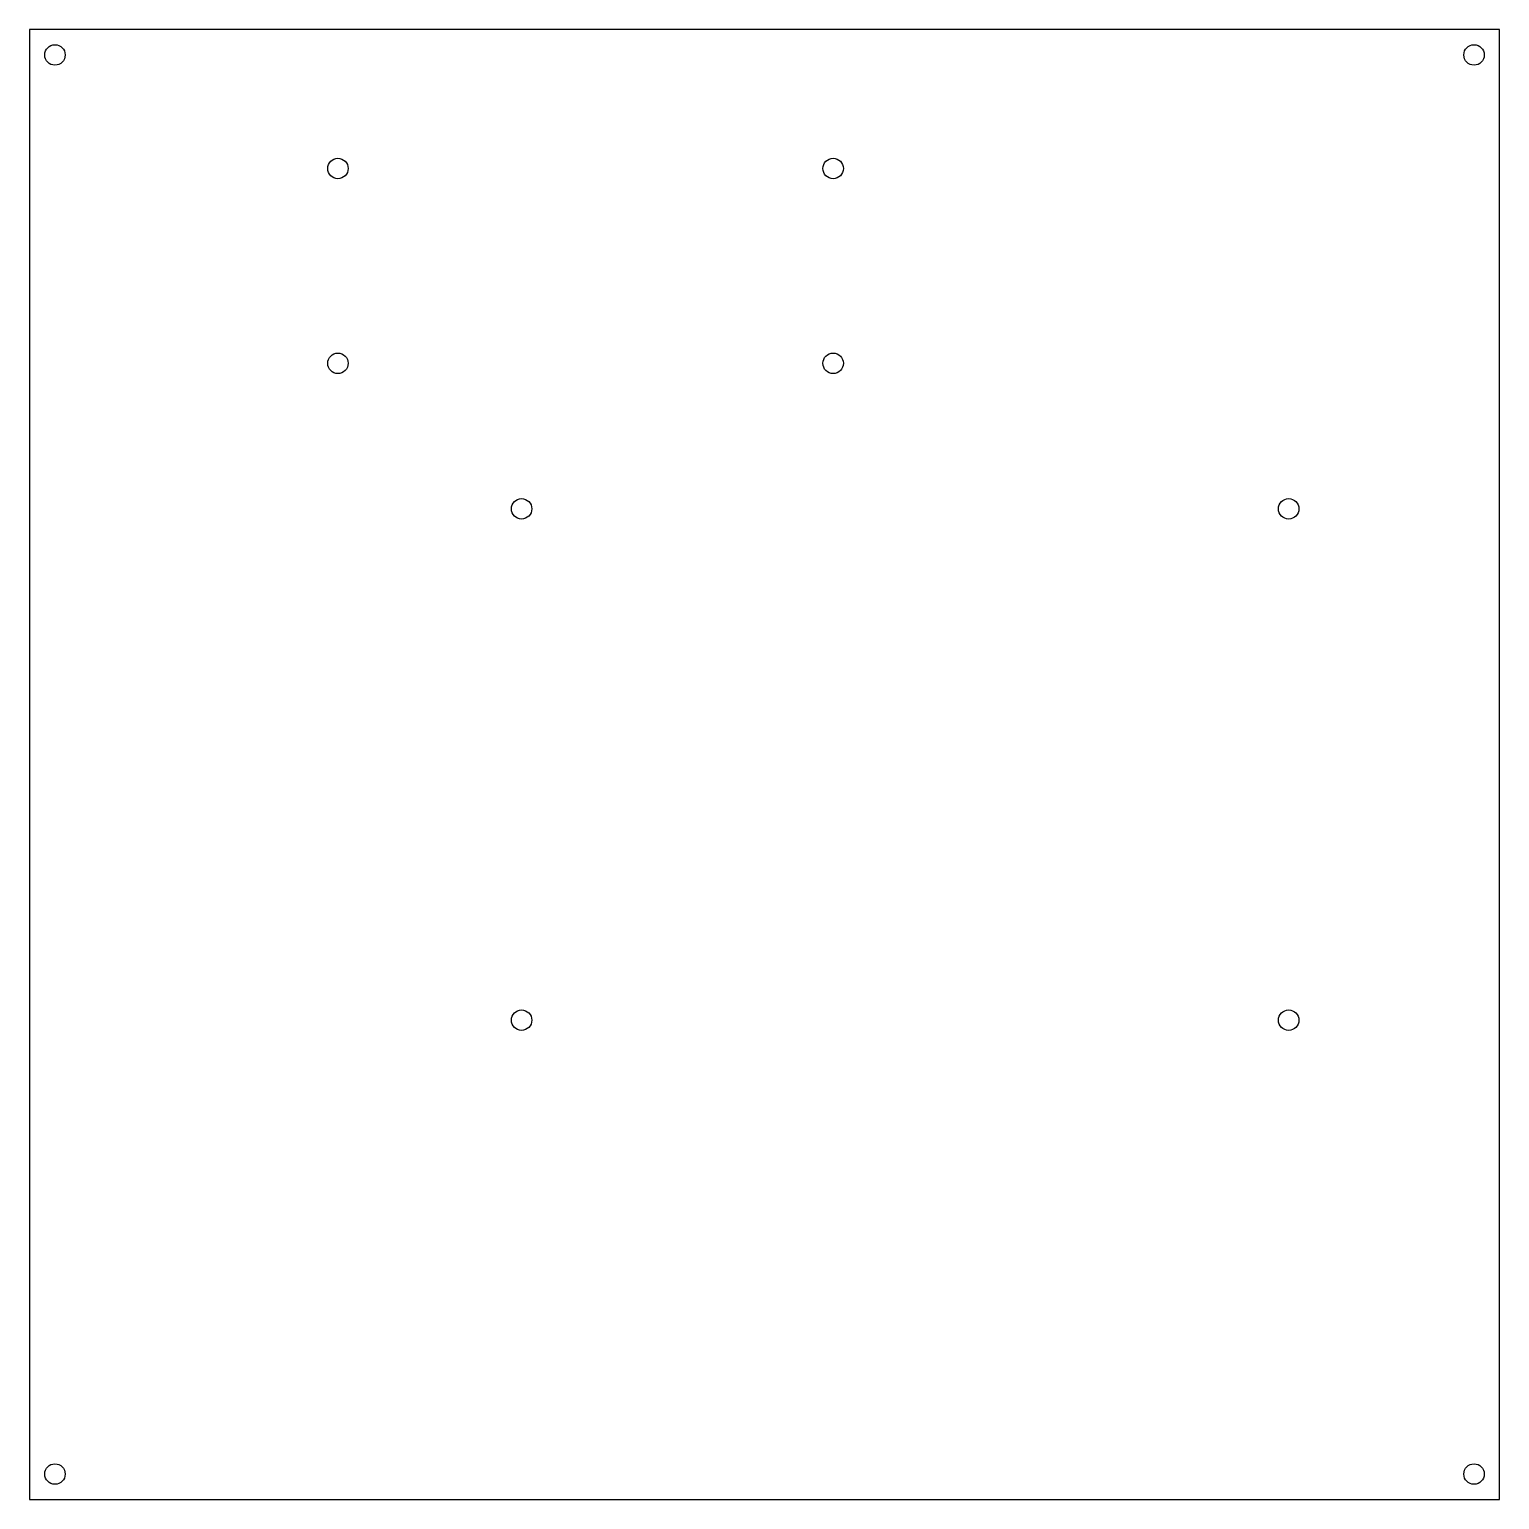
# Model space of a CAD drawing. Header units: millimetres. Extents: x -115 to 115, y -115 to 115.
import ezdxf

# ---------------------------------------------------------------- set-up
doc = ezdxf.new("R2010")
doc.units = ezdxf.units.MM
doc.layers.get('0').update_dxf_attribs({"linetype": 'CONTINUOUS'})

msp = doc.modelspace()

# ---------------------------------------------------------------- linework, layer by layer
msp.add_lwpolyline([(115, -115), (115, 115), (-115, 115), (-115, -115)], close=True)
for centre in [(-111, 111), (111, 111), (-66.735, 93.24), (10.735, 93.24), (-66.735, 62.76), (10.735, 62.76), (-38, 40), (82, 40), (-38, -40), (82, -40), (-111, -111), (111, -111)]:
    msp.add_circle(centre, 1.6)

doc.saveas('drawing.dxf')
